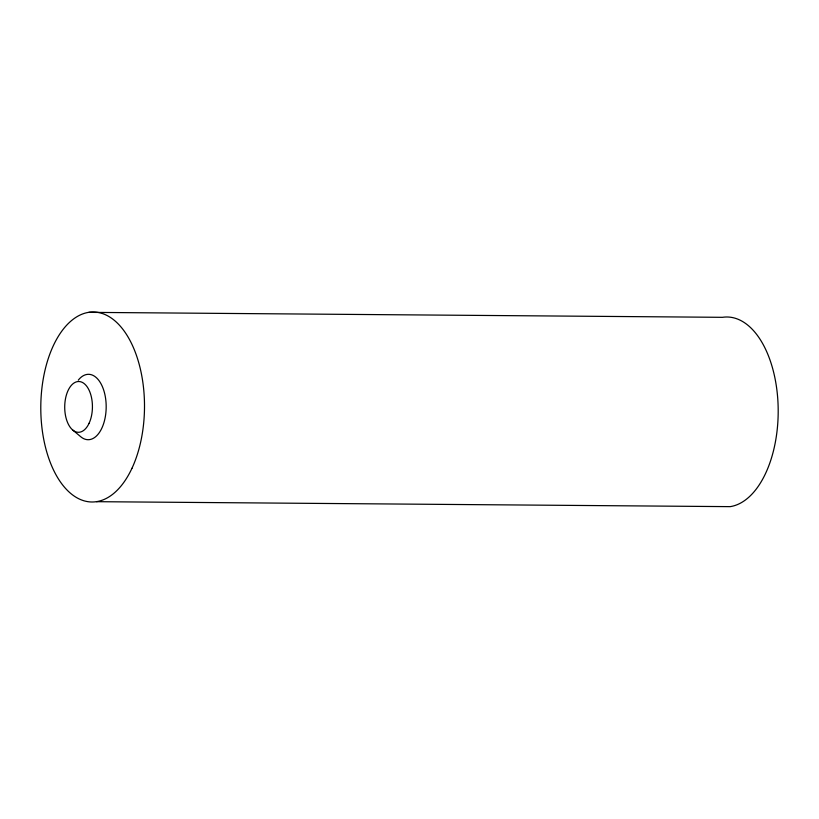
<?xml version="1.0" encoding="UTF-8"?>
<svg xmlns="http://www.w3.org/2000/svg" width="819" height="819" viewBox="0 0 819 819"><rect width="100%" height="100%" fill="white"/><g stroke="black" fill="none" stroke-linecap="round" stroke-linejoin="round"><path stroke-width="1.23" d="M88.851 312.356L722.512 317.322A94.994 51.853 -89.6 0 1 778.05 404.023A94.994 51.853 -89.6 0 1 730.149 506.644L96.488 501.678M72.553 429.893L80.559 436.578A32.699 17.854 -89.6 0 0 106.132 404.248A32.699 17.854 -89.6 0 0 78.286 380.139M89.076 423.3A25.399 13.862 -89.6 0 0 81.173 381.92A25.399 13.862 -89.6 0 0 65.489 415.509A25.399 13.862 -89.6 0 0 89.076 423.3M131.941 468.335A94.994 51.853 -89.6 0 0 102.365 313.523A94.994 51.853 -89.6 0 0 43.704 439.199A94.994 51.853 -89.6 0 0 131.941 468.335"/></g></svg>
